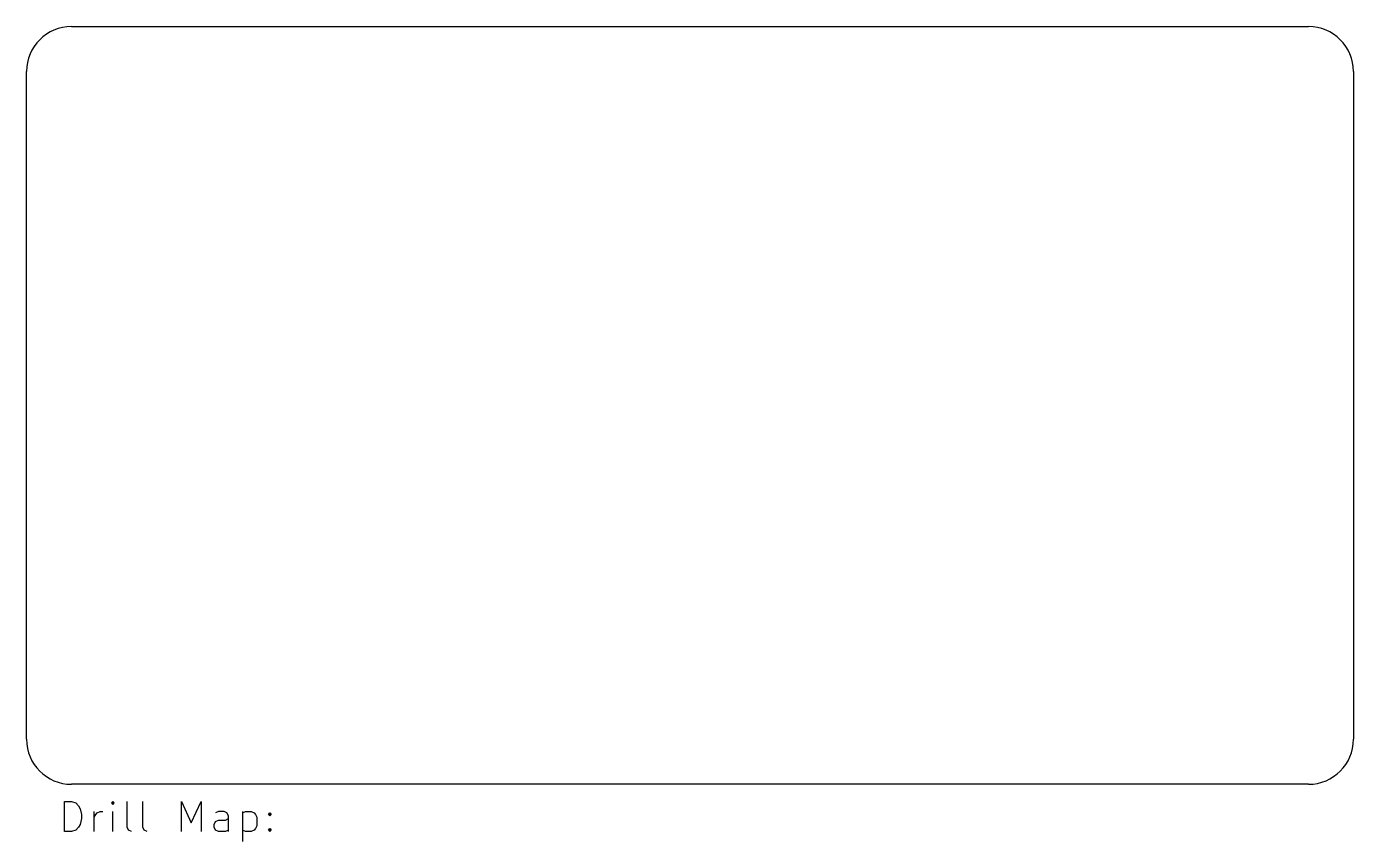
# Model space of a CAD drawing. Extents: x 99.9 to 188.5, y -121.8 to -67.4.
import ezdxf

# ---------------------------------------------------------------- set-up
doc = ezdxf.new("R2010")
doc.units = 0
doc.layers.add('BLACK', color=7, linetype='CONTINUOUS')

msp = doc.modelspace()

# ---------------------------------------------------------------- linework, layer by layer
at = {"layer": 'BLACK', "linetype": 'CONTINUOUS'}
for p, q in [((102.9, -67.4), (185.5, -67.4)), ((99.9, -115), (99.9, -70.4)), ((188.5, -70.4), (188.5, -115)), ((185.5, -118), (102.9, -118)), ((102.426, -121.155), (102.426, -119.155)), ((102.426, -119.155), (102.902, -119.155)), ((102.902, -119.155), (103.188, -119.25)), ((103.188, -119.25), (103.379, -119.44)), ((103.379, -119.44), (103.474, -119.631)), ((105.664, -119.155), (105.569, -119.25)), ((105.569, -119.25), (105.664, -119.345)), ((105.76, -119.25), (105.664, -119.155)), ((105.664, -119.155), (105.664, -119.345)), ((105.664, -119.345), (105.76, -119.25)), ((106.617, -120.869), (106.617, -119.155)), ((107.664, -120.869), (107.664, -119.155)), ((110.236, -121.155), (110.236, -119.155)), ((110.236, -119.155), (110.902, -120.583)), ((110.902, -120.583), (111.569, -119.155)), ((111.569, -119.155), (111.569, -121.155)), ((103.474, -119.631), (103.569, -120.012)), ((103.569, -120.298), (103.474, -120.679)), ((103.569, -120.012), (103.569, -120.298)), ((104.426, -121.155), (104.426, -119.821)), ((104.426, -120.202), (104.521, -120.012)), ((104.521, -120.012), (104.617, -119.917)), ((104.617, -119.917), (104.807, -119.821)), ((104.807, -119.821), (104.998, -119.821)), ((105.664, -121.155), (105.664, -119.821)), ((112.426, -120.679), (112.521, -120.488)), ((112.712, -119.821), (112.521, -119.917)), ((112.521, -120.488), (112.712, -120.393)), ((113.093, -119.821), (112.712, -119.821)), ((112.712, -120.393), (113.188, -120.393)), ((113.283, -119.917), (113.093, -119.821)), ((113.188, -120.393), (113.379, -120.298)), ((113.379, -120.107), (113.283, -119.917)), ((113.379, -121.155), (113.379, -120.107)), ((114.331, -119.821), (114.331, -121.821)), ((114.331, -119.917), (114.521, -119.821)), ((114.521, -119.821), (114.902, -119.821)), ((114.902, -119.821), (115.093, -119.917)), ((115.093, -119.917), (115.188, -120.012)), ((115.188, -120.012), (115.283, -120.202)), ((115.283, -120.202), (115.283, -120.774)), ((116.045, -120.012), (116.14, -119.917)), ((116.14, -120.107), (116.045, -120.012)), ((116.14, -119.917), (116.236, -120.012)), ((116.14, -119.917), (116.14, -120.107)), ((116.236, -120.012), (116.14, -120.107)), ((102.902, -121.155), (102.426, -121.155)), ((103.188, -121.06), (102.902, -121.155)), ((103.379, -120.869), (103.188, -121.06)), ((103.474, -120.679), (103.379, -120.869)), ((106.712, -121.06), (106.617, -120.869)), ((106.902, -121.155), (106.712, -121.06)), ((107.76, -121.06), (107.664, -120.869)), ((107.95, -121.155), (107.76, -121.06)), ((112.426, -120.869), (112.426, -120.679)), ((112.521, -121.06), (112.426, -120.869)), ((112.712, -121.155), (112.521, -121.06)), ((113.188, -121.155), (112.712, -121.155)), ((113.379, -121.06), (113.188, -121.155)), ((114.521, -121.155), (114.331, -121.06)), ((114.902, -121.155), (114.521, -121.155)), ((115.093, -121.06), (114.902, -121.155)), ((115.188, -120.964), (115.093, -121.06)), ((115.283, -120.774), (115.188, -120.964)), ((116.045, -121.06), (116.14, -120.964)), ((116.14, -121.155), (116.045, -121.06)), ((116.14, -120.964), (116.236, -121.06)), ((116.14, -120.964), (116.14, -121.155)), ((116.236, -121.06), (116.14, -121.155))]:
    msp.add_line(p, q, dxfattribs=at)
at = {"layer": 'BLACK'}
for centre, start, end in [((102.9, -70.4), 90, 180), ((185.5, -70.4), 0, 90), ((102.9, -115), -180, -90), ((185.5, -115), -90, 0)]:
    msp.add_arc(centre, 3, start, end, dxfattribs=at)

doc.saveas('drawing.dxf')
